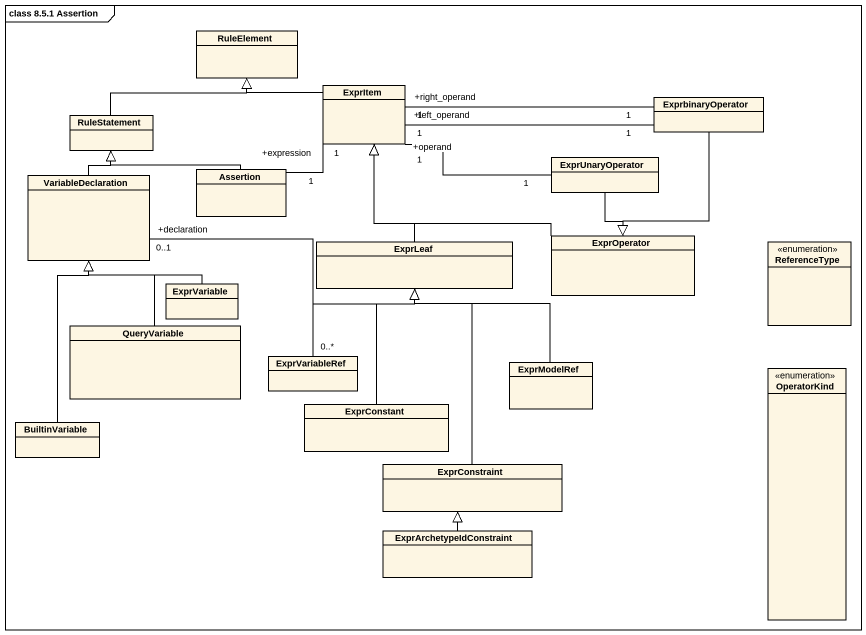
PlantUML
@startuml
mainframe class 8.5.1 Assertion
hide circle
hide empty members
class RuleElement
class ExprItem
class RuleStatement
class ExprbinaryOperator
class ExprUnaryOperator
class VariableDeclaration
class Assertion
class ExprOperator
class ExprLeaf
enum ReferenceType
class ExprVariable
class QueryVariable
class ExprVariableRef
class ExprModelRef
enum OperatorKind
class BuiltinVariable
class ExprConstant
class ExprConstraint
class ExprArchetypeIdConstraint
ExprItem -left-|> RuleElement
ExprItem "+right_operand\n1" -right- "1" ExprbinaryOperator
ExprItem "+left_operand\n1" -right- "1" ExprbinaryOperator
ExprItem "+operand\n1" -right- "1" ExprUnaryOperator
ExprItem "+expression\n1" -- "1" Assertion
RuleStatement -right-|> RuleElement
ExprbinaryOperator --|> ExprOperator
ExprUnaryOperator --|> ExprOperator
VariableDeclaration -up-|> RuleStatement
Assertion -left-|> RuleStatement
ExprOperator -left-|> ExprItem
ExprLeaf -up-|> ExprItem
ExprVariable -up-|> VariableDeclaration
QueryVariable -up-|> VariableDeclaration
ExprVariableRef "0..*" -up- "+declaration\n0..1" VariableDeclaration
ExprVariableRef -up-|> ExprLeaf
ExprModelRef -up-|> ExprLeaf
BuiltinVariable -up-|> VariableDeclaration
ExprConstant -up-|> ExprLeaf
ExprConstraint -up-|> ExprLeaf
ExprArchetypeIdConstraint -up-|> ExprConstraint
@enduml
